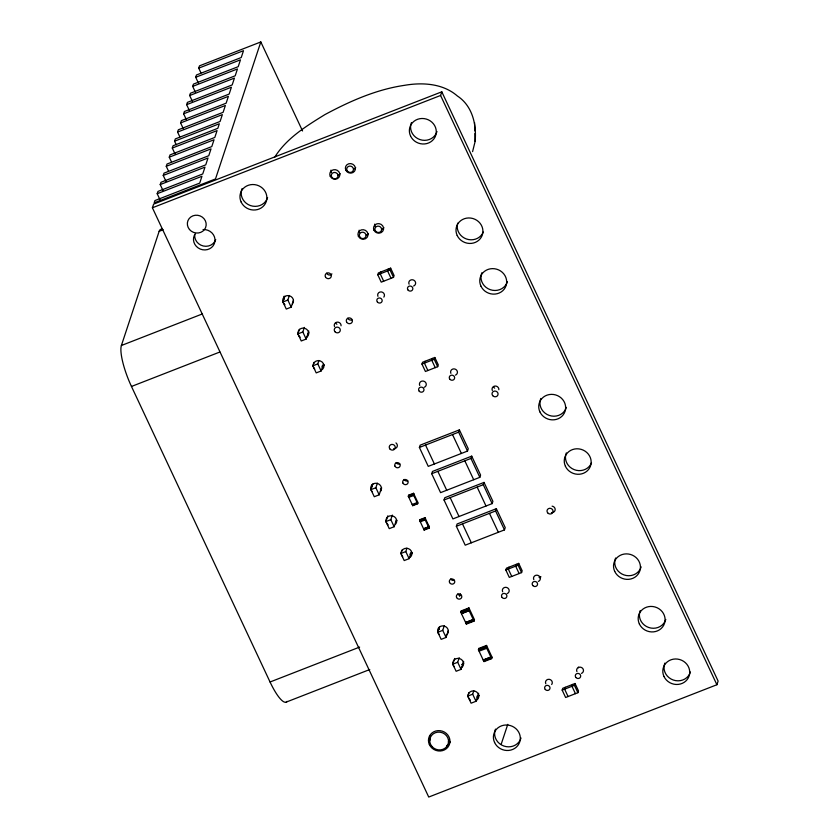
<?xml version="1.0" encoding="UTF-8"?>
<svg xmlns="http://www.w3.org/2000/svg" width="839" height="839" viewBox="0 0 839 839"><rect width="100%" height="100%" fill="white"/><g stroke="black" fill="none" stroke-linecap="round" stroke-linejoin="round"><path stroke-width="1.26" d="M472.588 151.628L475.126 141.445L474.916 133.474M152.404 207.778L153.621 204.129L441.796 91.818L718.111 681.079L716.905 684.739L428.729 797.05L152.404 207.778L440.58 95.468L441.796 91.818M159.976 199.651L157.197 193.715L157.952 191.428L202.723 173.977L204.989 167.129L160.218 184.58L162.997 190.516M160.218 184.58L160.973 182.294L205.744 164.853L208.009 157.994L163.238 175.445L166.017 181.381M163.238 175.445L163.993 173.159L208.764 155.718L211.029 148.87L166.258 166.311L168.482 171.062M166.258 166.311L167.013 164.035L211.785 146.584L214.039 139.746L169.268 157.197L171.502 161.937M169.268 157.197L170.034 154.9L214.805 137.449L217.07 130.601L172.299 148.052L175.078 153.977M172.299 148.052L173.054 145.766L217.825 128.315L219.336 123.753L174.564 141.193L176.232 144.759M174.564 141.193L175.32 138.917L220.091 121.466L222.356 114.618L177.585 132.069L179.808 136.809M177.585 132.069L178.34 129.783L223.111 112.332L225.376 105.483L180.605 122.934L183.384 128.87M180.605 122.934L181.36 120.648L226.131 103.197L228.397 96.349L183.626 113.8L186.405 119.736M183.626 113.8L184.381 111.514L229.152 94.073L231.417 87.214L186.646 104.665L189.425 110.601M186.646 104.665L187.401 102.379L232.172 84.938L234.438 78.09L189.666 95.531L192.446 101.467M189.666 95.531L190.422 93.255L235.193 75.804L237.458 68.955L192.687 86.396L195.466 92.332M192.687 86.396L193.442 84.12L238.213 66.669L240.478 59.821L195.707 77.272L198.486 83.197M195.707 77.272L196.462 74.986L241.233 57.534L243.499 50.686L198.728 68.137L200.951 72.878M198.728 68.137L199.483 65.851L260.814 41.95L302.554 130.968M287.085 701.373A33.864 7.971 68.7 0 1 270.053 682.002L131.471 386.464A33.864 7.971 68.7 0 1 121.393 345.5L159.148 231.333A33.864 7.971 68.7 0 1 162.892 229.582M260.814 41.95L215.497 178.948L154.177 202.849L154.932 200.563L199.703 183.112L201.968 176.263L157.197 193.715M293.451 300.299L291.185 307.158L286.277 309.067L282.953 301.977L284.841 296.261M291.185 307.158L287.85 300.058L289.361 295.496M308.794 331.08L306.151 339.071L301.243 340.98L297.918 333.891L299.429 329.328M306.151 339.071L302.827 331.982L304.337 327.409M323.382 364.136L321.117 370.985L316.209 372.904L312.884 365.804L314.017 362.385M321.117 370.985L317.792 363.895L318.925 360.476M377.77 274.762L378.368 272.937L390.638 268.155L394.099 275.549L393.501 277.373L381.231 282.156L377.77 274.762L390.03 269.99L390.638 268.155M380.822 271.983L380.224 273.808L383.685 281.201M388.184 269.12L387.576 270.945L391.047 278.328M381.441 487.973L379.176 494.821L374.278 496.73L370.943 489.64L372.831 483.925M379.176 494.821L375.851 487.721L377.361 483.159M421.954 364.084L422.562 362.259L434.822 357.477L438.294 364.871L437.685 366.695L425.425 371.478L421.954 364.084L434.224 359.302L434.822 357.477M425.016 361.305L424.408 363.13L427.88 370.513M432.379 358.431L431.77 360.256L435.231 367.65M396.417 519.886L394.152 526.735L389.244 528.643L385.919 521.554L387.807 515.849M394.152 526.735L390.817 519.645L392.327 515.073M419.395 447.449L420.15 445.173L459.394 429.872L468.267 448.781L467.512 451.067L428.257 466.369L419.395 447.449L458.639 432.158L459.394 429.872M408.299 496.227L408.645 495.199L413.554 493.29L417.979 502.739L417.644 503.767L412.736 505.686L408.299 496.227L413.208 494.307L413.554 493.29M412.673 494.077L408.74 495.608L408.478 496.405L413.386 494.496L413.648 493.699L414.099 494.465M408.897 497.296L413.763 495.492M412.18 504.501L417.088 502.592M412.903 504.47L412.641 505.267L417.539 503.358L417.434 501.565M412.736 505.686L413.082 504.659M411.383 551.8L409.117 558.659L404.209 560.567L400.885 553.478L402.017 550.048M409.117 558.659L405.793 551.559L406.925 548.14M431.707 473.72L432.463 471.445L471.717 456.143L480.579 475.063L479.824 477.339L440.58 492.64L431.707 473.72L470.962 458.43L471.717 456.143M419.741 520.62L420.087 519.593L424.995 517.684L429.421 527.144L429.086 528.171L424.177 530.08L419.741 520.62L424.649 518.712L424.995 517.684M424.115 518.481L420.182 520.002L419.92 520.809L424.828 518.89L425.09 518.093L425.541 518.869M420.297 521.806L425.205 519.897M424.345 528.874L424.083 529.671L428.981 527.762L428.876 525.959M424.177 530.08L424.524 529.052M444.03 500.002L444.785 497.716L484.03 482.415L492.902 501.334L492.147 503.61L452.903 518.911L444.03 500.002L483.274 484.701L484.03 482.415M456.353 526.273L457.108 523.987L496.352 508.686L505.225 527.605L504.47 529.891L465.215 545.182L456.353 526.273L495.597 510.972L496.352 508.686M448.33 630.592L446.065 637.441L441.157 639.36L437.832 632.26L439.72 626.555M446.065 637.441L442.73 630.351L444.24 625.789M459.552 596.277L460.359 593.813M460.81 612.271L461.272 610.886L468.928 607.908L474.475 619.748L474.025 621.133L466.369 624.111L460.81 612.271L468.466 609.282L468.928 607.908M463.673 661.373L461.031 669.365L456.122 671.273L452.798 664.184L454.686 658.468M466.599 622.517L466.243 623.587L473.899 620.608L474.255 619.539M466.369 624.111L466.82 622.737M461.031 669.365L457.706 662.265L459.216 657.703M478.419 649.806L478.87 648.421L486.526 645.443L492.074 657.283L491.623 658.657L483.967 661.646L478.419 649.806L486.064 646.817L486.526 645.443M505.844 569.996L506.452 568.171L518.712 563.389L522.173 570.782L521.575 572.607L509.304 577.389L505.844 569.996L518.103 565.213L518.712 563.389M479.163 651.127L486.767 648.295M508.895 567.216L508.298 569.041L511.759 576.435M478.639 693.287L475.996 701.278L471.088 703.187L467.763 696.097L468.896 692.678M475.996 701.278L472.672 694.189L473.804 690.759M516.258 564.343L515.66 566.178L519.121 573.561M491.853 657.073L491.497 658.143L483.841 661.122M501.24 744.099L507.773 724.351M562.161 690.109L562.77 688.274L575.03 683.502L578.501 690.885L577.893 692.71L565.622 697.492L562.161 690.109L574.432 685.327L575.03 683.502M565.224 687.319L564.616 689.144L568.076 696.538M572.576 684.456L571.978 686.281L575.439 693.664M274.741 157.187C286.445 138.267 306.35 126.049 324.903 114.607C349.884 101.183 376.428 89.406 404.692 85.305C422.573 82.212 443.034 83.491 457.318 95.94C472.378 105.819 476.73 124.476 475.126 141.445M159.148 231.333L162.776 229.917M121.393 345.5L202.493 313.891M282.953 301.977L287.85 300.058M131.471 386.464L219.839 352.023M297.918 333.891L302.827 331.982M312.884 365.804L317.792 363.895M322.249 365.794L324.211 365.028M370.943 489.64L375.851 487.721M385.919 521.554L390.817 519.645M400.885 553.478L405.793 551.559M410.25 553.457L412.211 552.691M270.053 682.002L359.627 647.089M437.832 632.26L442.73 630.351M286.246 702.086L369.758 669.532M452.798 664.184L457.706 662.265M467.763 696.097L472.672 694.189M477.129 696.076L479.09 695.321M440.58 95.468L716.905 684.739M434.224 359.302L437.685 366.695M390.03 269.99L393.501 277.373M458.639 432.158L467.512 451.067M470.962 458.43L479.824 477.339M483.274 484.701L492.147 503.61M495.597 510.972L504.47 529.891M518.103 565.213L521.575 572.607M574.432 685.327L577.893 692.71M452.504 434.55L461.377 453.459M464.827 460.821L473.699 479.73M477.15 487.092L486.012 506.001M489.462 513.363L498.335 532.283M425.52 445.058L434.392 463.977M437.843 471.329L446.715 490.249M450.165 497.611L459.027 516.52M462.478 523.882L471.35 542.791M468.466 609.282L474.025 621.133M486.064 646.817L491.623 658.657M413.208 494.307L417.644 503.767M424.649 518.712L429.086 528.171M408.645 495.199L409.201 496.384M420.087 519.593L420.601 520.893L420.182 520.002M408.74 495.608L409.159 496.489M461.272 610.886L461.911 612.522M478.87 648.421L479.509 650.057M474.559 122.578L474.78 130.884M436.993 131.503A13.539 12.658 18.3 0 1 419.846 139.547A13.539 12.658 18.3 0 1 411.435 122.609M351.824 319.858A3.094 2.895 18.3 0 1 347.755 318.243M267.589 197.532A13.539 12.658 18.3 0 1 250.442 205.565A13.539 12.658 18.3 0 1 242.031 188.639M439.122 634.389A5.422 5.065 18.3 0 1 439.437 626.995A5.422 5.065 18.3 0 1 447.229 628.023A5.422 5.065 18.3 0 1 445.991 635.301M566.356 407.376A13.539 12.658 18.3 0 1 549.199 415.41A13.539 12.658 18.3 0 1 540.798 398.483M492.336 390.481A3.44 3.22 18.3 0 1 494.895 386.055A3.44 3.22 18.3 0 1 498.848 389.716M494.664 388.163A3.44 3.22 18.3 0 1 493.542 386.831M439.269 629.229A5.422 5.065 18.3 0 1 438.807 627.488M665.799 619.434A13.539 12.658 18.3 0 1 648.641 627.467A13.539 12.658 18.3 0 1 640.241 610.54M641.153 566.891A13.539 12.658 18.3 0 1 623.996 574.925A13.539 12.658 18.3 0 1 615.595 557.998M461.408 595.302A2.748 2.569 18.3 0 1 457.79 593.876M407.733 480.831A2.748 2.569 18.3 0 1 404.115 479.405M454.371 580.284A2.748 2.569 18.3 0 1 450.753 578.858M502.655 591.778A3.44 3.22 18.3 0 1 504.365 587.562A3.44 3.22 18.3 0 1 508.885 589.345A3.44 3.22 18.3 0 1 507.186 593.561M399.804 463.936A2.748 2.569 18.3 0 1 396.197 462.509M521.029 738.005A13.539 12.658 18.3 0 1 503.872 746.039A13.539 12.658 18.3 0 1 495.471 729.112M215.717 239.566A10.834 10.131 18.3 0 1 203.279 245.995A10.834 10.131 18.3 0 1 194.732 234.668M377.949 296.345A3.44 3.22 18.3 0 1 381.399 291.92A3.44 3.22 18.3 0 1 383.832 297.121M533.814 579.634A3.44 3.22 18.3 0 1 535.523 575.418A3.44 3.22 18.3 0 1 540.043 577.201A3.44 3.22 18.3 0 1 538.334 581.417M540.914 576.76A3.44 3.22 18.3 0 1 539.54 577.767M545.78 683.733A3.44 3.22 18.3 0 1 549.23 679.307A3.44 3.22 18.3 0 1 551.674 684.509M576.938 671.588A3.44 3.22 18.3 0 1 578.637 667.372A3.44 3.22 18.3 0 1 583.168 669.165A3.44 3.22 18.3 0 1 581.458 673.381M331.929 273.902A3.094 2.895 18.3 0 1 326.633 273.21M409.096 284.201A3.44 3.22 18.3 0 1 410.806 279.985A3.44 3.22 18.3 0 1 415.326 281.768A3.44 3.22 18.3 0 1 413.617 285.994M690.434 671.987A13.539 12.658 18.3 0 1 673.277 680.02A13.539 12.658 18.3 0 1 664.876 663.093M450.27 741.634A10.834 10.131 18.3 0 1 446.778 745.619M430.197 739.988A10.834 10.131 18.3 0 1 429.694 735.74M368.29 233.766A5.076 4.751 18.3 0 1 366.265 235.256M359.595 232.613A5.076 4.751 18.3 0 1 359.165 230.159M383.863 227.694A5.076 4.751 18.3 0 1 381.85 229.183M375.169 226.54A5.076 4.751 18.3 0 1 374.75 224.086M340.131 173.715A5.076 4.751 18.3 0 1 338.107 175.204M331.426 172.561A5.076 4.751 18.3 0 1 331.006 170.107M355.705 167.643A5.076 4.751 18.3 0 1 353.691 169.132M591.505 462.866A13.539 12.658 18.3 0 1 574.159 469.62A13.539 12.658 18.3 0 1 566.315 452.903M483.264 232.036A13.539 12.658 18.3 0 1 466.484 239A13.539 12.658 18.3 0 1 457.706 223.143M507.396 281.642A13.539 12.658 18.3 0 1 490.238 289.675A13.539 12.658 18.3 0 1 481.838 272.748M336.879 324.263A3.44 3.22 18.3 0 1 335.757 322.921M308.92 332.674A5.422 5.065 18.3 0 1 307.567 333.87M284.39 298.936A5.422 5.065 18.3 0 1 283.939 296.314M324.158 365.185A5.422 5.065 18.3 0 1 322.008 366.769M463.799 662.967A5.422 5.065 18.3 0 1 461.639 664.551M479.038 695.479A5.422 5.065 18.3 0 1 476.888 697.062M396.91 520.337A5.422 5.065 18.3 0 1 395.568 521.533M381.672 487.826A5.422 5.065 18.3 0 1 380.329 489.022M372.39 486.599A5.422 5.065 18.3 0 1 371.929 484.858M412.159 552.849A5.422 5.065 18.3 0 1 409.998 554.443M203.069 229.561A10.834 10.131 18.3 0 1 214.91 241.517A10.834 10.131 18.3 0 1 200.259 249.057A10.834 10.131 18.3 0 1 195.497 233.462M450.9 373.345A3.44 3.22 18.3 0 1 452.609 369.129A3.44 3.22 18.3 0 1 457.129 370.911A3.44 3.22 18.3 0 1 455.42 375.127M419.741 385.479A3.44 3.22 18.3 0 1 421.451 381.263A3.44 3.22 18.3 0 1 425.971 383.056A3.44 3.22 18.3 0 1 424.261 387.272M395.977 442.908A3.44 3.22 18.3 0 1 393.648 448.676M334.551 326.57A3.44 3.22 18.3 0 1 337.11 322.145A3.44 3.22 18.3 0 1 341.064 325.805M552.104 506.169A3.44 3.22 18.3 0 1 555.166 509.829A3.44 3.22 18.3 0 1 551.433 512.587M300.194 337.205A5.422 5.065 18.3 0 1 299.575 329.402A5.422 5.065 18.3 0 1 307.777 330.482A5.422 5.065 18.3 0 1 305.553 337.918M284.945 304.704A5.422 5.065 18.3 0 1 283.718 297.541A5.422 5.065 18.3 0 1 291.227 296.66A5.422 5.065 18.3 0 1 292.465 303.823M313.387 364.136A5.422 5.065 18.3 0 1 322.082 361.966A5.422 5.065 18.3 0 1 320.792 370.429M314.73 369.118A5.422 5.065 18.3 0 1 313.22 364.986M454.371 666.9A5.422 5.065 18.3 0 1 454.675 659.496A5.422 5.065 18.3 0 1 462.478 660.534A5.422 5.065 18.3 0 1 461.24 667.813M470.312 700.009A5.422 5.065 18.3 0 1 469.693 692.196A5.422 5.065 18.3 0 1 477.905 693.287A5.422 5.065 18.3 0 1 475.671 700.712M388.195 524.878A5.422 5.065 18.3 0 1 386.957 517.715A5.422 5.065 18.3 0 1 394.477 516.834A5.422 5.065 18.3 0 1 395.704 523.997M372.243 491.769A5.422 5.065 18.3 0 1 372.107 484.764A5.422 5.065 18.3 0 1 379.48 484.512A5.422 5.065 18.3 0 1 380.466 491.486M402.73 556.781A5.422 5.065 18.3 0 1 403.286 549.209A5.422 5.065 18.3 0 1 411.194 550.908A5.422 5.065 18.3 0 1 408.792 558.092M449.473 739.935A9.481 8.862 18.3 0 1 448.32 741.949M578.564 667.771A2.706 2.527 18.3 0 1 578.354 667.131M539.592 576.896A2.706 2.527 18.3 0 1 539.005 577.222M423.664 528.78L428.572 526.871L423.664 528.78M461.398 611.411L461.041 612.48L468.697 609.502L469.043 608.432L461.398 611.411M461.555 613.592L469.211 610.614L461.555 613.592M465.729 622.475L473.374 619.497L465.729 622.475M478.996 648.946L478.639 650.015L486.295 647.037L486.641 645.967L478.996 648.946M483.327 660.01L490.983 657.031L483.327 660.01M337.729 174.439L337.257 173.715A3.387 3.167 18.3 0 0 331.625 174.134A3.387 3.167 18.3 0 0 334.614 178.812A3.387 3.167 18.3 0 0 337.729 174.439M410.554 136.023A13.539 12.658 18.3 0 0 433.753 139.096A13.539 12.658 18.3 0 0 424.156 118.614A13.539 12.658 18.3 0 0 410.554 136.023M346.549 321.903A3.094 2.895 18.3 0 0 351.845 322.596A3.094 2.895 18.3 0 0 349.653 317.918A3.094 2.895 18.3 0 0 346.549 321.903M539.917 411.897A13.539 12.658 18.3 0 0 563.116 414.959A13.539 12.658 18.3 0 0 553.509 394.487A13.539 12.658 18.3 0 0 539.917 411.897M614.714 571.411A13.539 12.658 18.3 0 0 637.913 574.474A13.539 12.658 18.3 0 0 628.317 554.002A13.539 12.658 18.3 0 0 614.714 571.411M456.584 597.525A2.748 2.569 18.3 0 0 461.293 598.144A2.748 2.569 18.3 0 0 459.342 593.991A2.748 2.569 18.3 0 0 456.584 597.525M639.36 623.954A13.539 12.658 18.3 0 0 662.558 627.027A13.539 12.658 18.3 0 0 652.952 606.545A13.539 12.658 18.3 0 0 639.36 623.954M449.547 582.518A2.748 2.569 18.3 0 0 454.256 583.136A2.748 2.569 18.3 0 0 452.305 578.983A2.748 2.569 18.3 0 0 449.547 582.518M402.909 483.054A2.748 2.569 18.3 0 0 407.618 483.673A2.748 2.569 18.3 0 0 405.667 479.52A2.748 2.569 18.3 0 0 402.909 483.054M394.98 466.159A2.748 2.569 18.3 0 0 399.689 466.788A2.748 2.569 18.3 0 0 397.749 462.625A2.748 2.569 18.3 0 0 394.98 466.159M241.15 202.052A13.539 12.658 18.3 0 0 264.348 205.115A13.539 12.658 18.3 0 0 254.752 184.643A13.539 12.658 18.3 0 0 241.15 202.052M494.591 742.525A13.539 12.658 18.3 0 0 517.789 745.588A13.539 12.658 18.3 0 0 508.193 725.116A13.539 12.658 18.3 0 0 494.591 742.525M325.427 276.86A3.094 2.895 18.3 0 0 330.723 277.562A3.094 2.895 18.3 0 0 328.531 272.885A3.094 2.895 18.3 0 0 325.427 276.86M663.995 676.507A13.539 12.658 18.3 0 0 687.193 679.569A13.539 12.658 18.3 0 0 677.597 659.097A13.539 12.658 18.3 0 0 663.995 676.507M429.39 744.633A10.834 10.131 18.3 0 0 447.953 747.088A10.834 10.131 18.3 0 0 440.265 730.706A10.834 10.131 18.3 0 0 429.39 744.633M358.379 236.262A5.076 4.751 18.3 0 0 367.083 237.416A5.076 4.751 18.3 0 0 363.486 229.739A5.076 4.751 18.3 0 0 358.379 236.262M373.963 230.201A5.076 4.751 18.3 0 0 382.657 231.344A5.076 4.751 18.3 0 0 379.06 223.667A5.076 4.751 18.3 0 0 373.963 230.201M330.22 176.211A5.076 4.751 18.3 0 0 338.925 177.365A5.076 4.751 18.3 0 0 335.317 169.688A5.076 4.751 18.3 0 0 330.22 176.211M345.804 170.139A5.076 4.751 18.3 0 0 354.498 171.292A5.076 4.751 18.3 0 0 350.901 163.615A5.076 4.751 18.3 0 0 345.804 170.139M565.434 466.316A13.539 12.658 18.3 0 0 588.632 469.389A13.539 12.658 18.3 0 0 579.036 448.907A13.539 12.658 18.3 0 0 565.434 466.316M457.192 235.486A13.539 12.658 18.3 0 0 480.39 238.549A13.539 12.658 18.3 0 0 470.794 218.077A13.539 12.658 18.3 0 0 457.192 235.486M480.957 286.162A13.539 12.658 18.3 0 0 504.155 289.224A13.539 12.658 18.3 0 0 494.549 268.753A13.539 12.658 18.3 0 0 480.957 286.162M189.478 229.498A9.481 8.862 18.3 0 0 205.586 227.61A9.481 8.862 18.3 0 0 195.246 215.266A9.481 8.862 18.3 0 0 189.478 229.498M431.865 746.395A9.481 8.862 18.3 0 0 447.963 744.508A9.481 8.862 18.3 0 0 437.622 732.164A9.481 8.862 18.3 0 0 431.865 746.395M547.699 512.87A3.041 2.842 18.3 0 0 552.87 512.262A3.041 2.842 18.3 0 0 549.545 508.298A3.041 2.842 18.3 0 0 547.699 512.87M492.713 395.651A3.041 2.842 18.3 0 0 497.884 395.033A3.041 2.842 18.3 0 0 494.559 391.079A3.041 2.842 18.3 0 0 492.713 395.651M334.939 331.709A3.041 2.842 18.3 0 0 340.11 331.101A3.041 2.842 18.3 0 0 336.785 327.137A3.041 2.842 18.3 0 0 334.939 331.709M389.915 448.98A3.041 2.842 18.3 0 0 395.075 448.372A3.041 2.842 18.3 0 0 391.75 444.418A3.041 2.842 18.3 0 0 389.915 448.98M347.493 171.187A3.387 3.167 18.3 0 0 353.25 170.506A3.387 3.167 18.3 0 0 349.548 166.101A3.387 3.167 18.3 0 0 347.493 171.187M360.078 237.311A3.387 3.167 18.3 0 0 365.825 236.629A3.387 3.167 18.3 0 0 362.133 232.225A3.387 3.167 18.3 0 0 360.078 237.311M375.652 231.239A3.387 3.167 18.3 0 0 381.409 230.557A3.387 3.167 18.3 0 0 377.707 226.152A3.387 3.167 18.3 0 0 375.652 231.239M419.206 391.184A2.706 2.527 18.3 0 0 423.81 390.649A2.706 2.527 18.3 0 0 420.853 387.125A2.706 2.527 18.3 0 0 419.206 391.184M449.872 379.238A2.706 2.527 18.3 0 0 454.476 378.693A2.706 2.527 18.3 0 0 451.518 375.169A2.706 2.527 18.3 0 0 449.872 379.238M377.414 302.05A2.706 2.527 18.3 0 0 382.007 301.505A2.706 2.527 18.3 0 0 379.06 297.981A2.706 2.527 18.3 0 0 377.414 302.05M408.069 290.095A2.706 2.527 18.3 0 0 412.673 289.56A2.706 2.527 18.3 0 0 409.715 286.036A2.706 2.527 18.3 0 0 408.069 290.095M575.911 677.493A2.706 2.527 18.3 0 0 580.515 676.947A2.706 2.527 18.3 0 0 577.557 673.423A2.706 2.527 18.3 0 0 575.911 677.493M545.245 689.438A2.706 2.527 18.3 0 0 549.849 688.903A2.706 2.527 18.3 0 0 546.892 685.369A2.706 2.527 18.3 0 0 545.245 689.438M532.786 585.528A2.706 2.527 18.3 0 0 537.39 584.993A2.706 2.527 18.3 0 0 534.433 581.458A2.706 2.527 18.3 0 0 532.786 585.528M502.121 597.483A2.706 2.527 18.3 0 0 506.725 596.938A2.706 2.527 18.3 0 0 503.767 593.414A2.706 2.527 18.3 0 0 502.121 597.483"/></g></svg>
